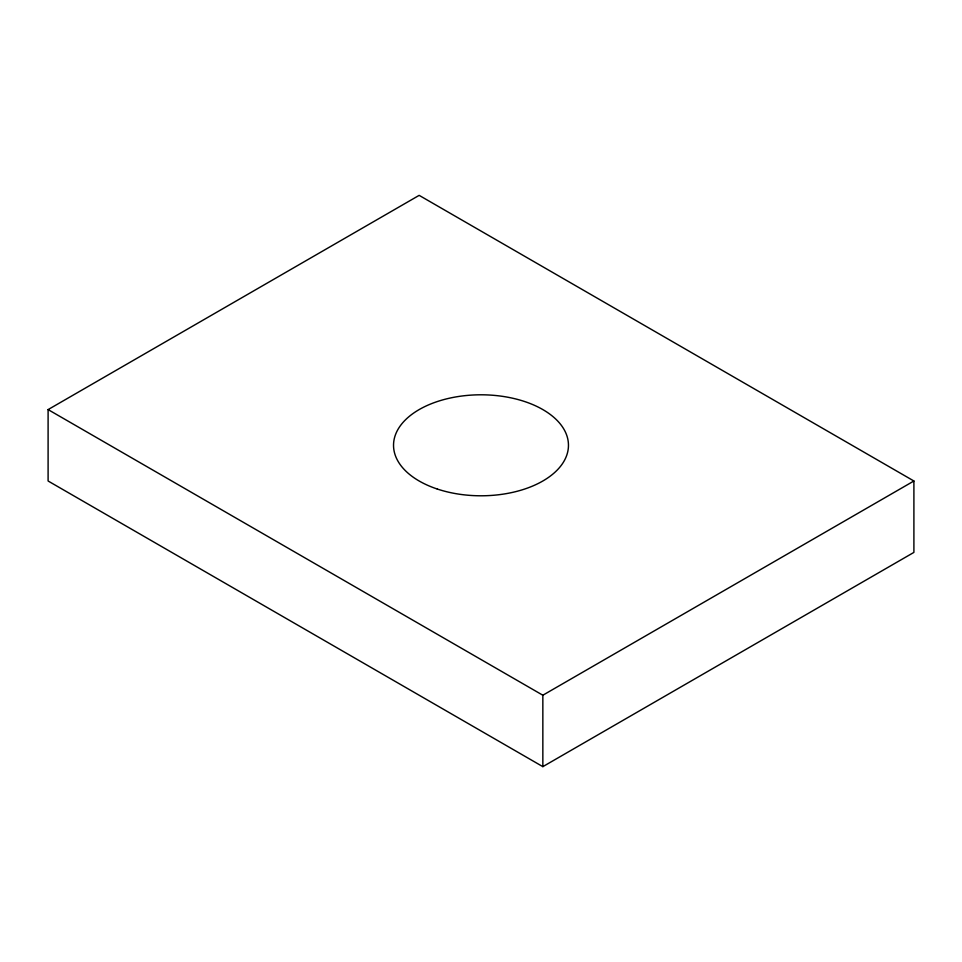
<?xml version="1.0" encoding="UTF-8"?>
<svg xmlns="http://www.w3.org/2000/svg" width="962" height="962" viewBox="0 0 962 962"><rect width="100%" height="100%" fill="white"/><g stroke="black" fill="none" stroke-linecap="round" stroke-linejoin="round"><path stroke-width="1.44" d="M48.1 409.596L419.155 195.358L913.9 481L913.9 552.404L542.845 766.642L48.1 481L48.1 409.596L542.845 695.225L913.9 481M542.845 695.225L542.845 766.642M437.265 489.021A87.458 50.493 0 0 0 568.458 445.298A87.458 50.493 0 0 0 437.265 401.563A87.458 50.493 0 0 0 437.265 489.021"/></g></svg>
